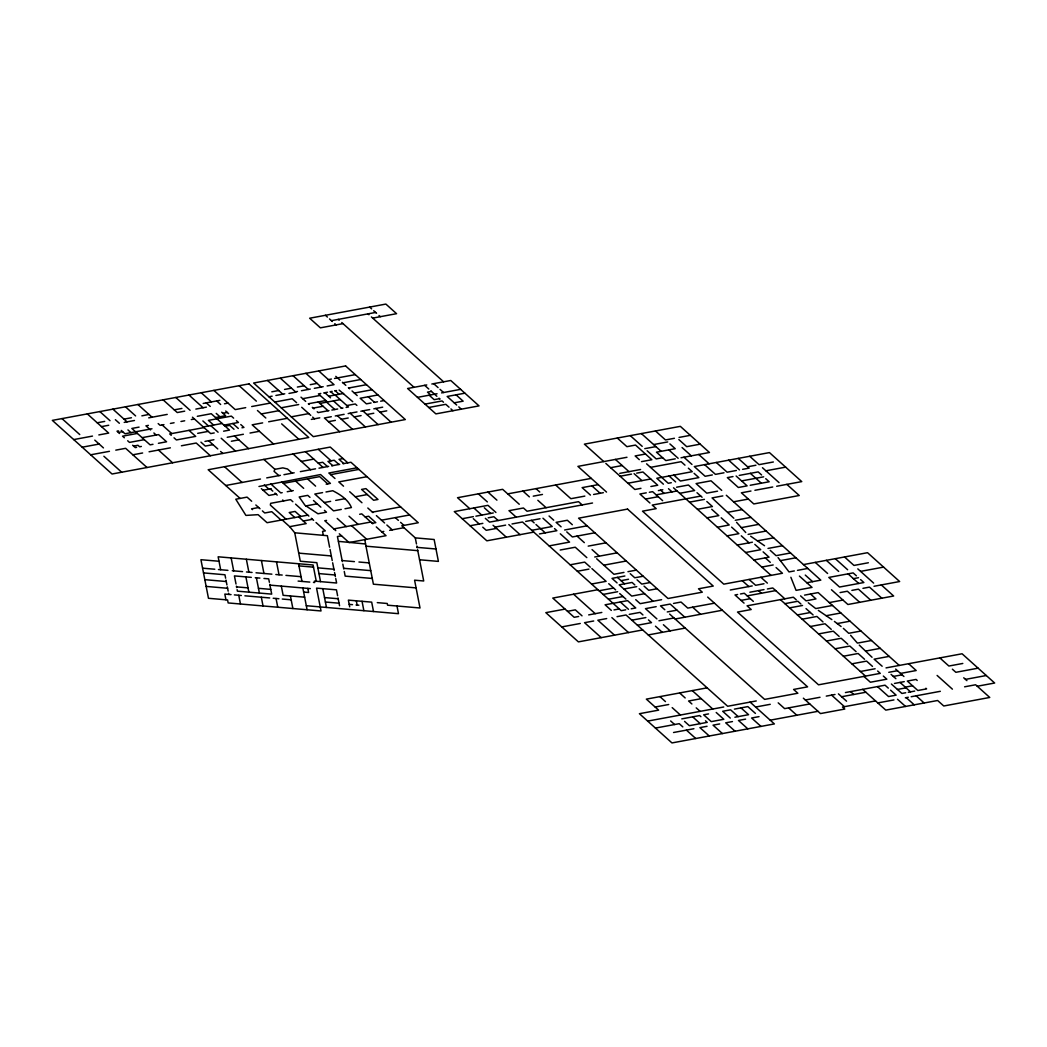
<?xml version="1.0" encoding="UTF-8"?>
<svg xmlns="http://www.w3.org/2000/svg" width="1047" height="1047" viewBox="0 0 1047 1047"><rect width="100%" height="100%" fill="white"/><g stroke="black" fill="none" stroke-linecap="round" stroke-linejoin="round"><path stroke-width="1.5" d="M292.152 473.165L287.519 468.991L282.834 467.865L274.89 469.318L274.052 471.294L278.882 475.626M141.869 415.842L148.962 414.429M717.444 527.243L729.196 524.979L721.2 517.794M741.341 527.636L758.695 524.364M322.555 492.613L314.833 494.053L333.548 510.857L341.27 509.431M355.326 496.788L367.314 494.55L373.648 500.27L377.98 499.458L365.913 488.622L361.581 489.433L367.34 494.577M331.402 320.657L375.611 312.451M414.036 387.311L342.997 323.628L320.382 327.842L309.663 318.223L385.872 304.075L396.564 313.681L372.706 318.105M328.405 379.616L331.415 379.053M334.517 378.477L355.286 374.63M97.227 422.792L104.7 421.404M203.17 403.448L219.844 400.347M124.017 419.127L131.425 417.753M174.26 409.848L181.903 408.435M271.827 391.8L278.698 390.518M284.548 389.432L291.432 388.162M297.361 387.05L304.232 385.78M310.239 384.668L317.11 383.385M101.48 426.613L108.731 425.265M124.213 422.386L134.474 420.488M148.726 417.845L167.219 414.403M184.704 411.157L177.257 412.544L163.083 399.823M195.841 409.089L206.403 407.139M224.477 403.776L228.024 403.121M342.971 382.809L360.731 379.511M268.922 396.761L272.128 396.172M275.911 395.465L284.758 393.816M295.516 391.827L297.492 391.46M301.444 390.727L310.292 389.078M314.322 388.332L323.17 386.696M327.161 385.95L334.032 384.668L318.733 370.926M288.998 393.423L295.869 392.141L280.57 378.399M348.743 387.992L366.502 384.694M118.586 430.919L117.028 431.207L119.58 433.497M139.068 427.111L131.843 428.445L150.087 444.844L152.98 444.308M148.399 425.383L145.939 425.841L150.519 429.951M197.307 416.3L211.258 413.709L229.502 430.095L223.613 431.194M274.785 402.022L292.244 398.776L296.589 402.676M320.775 393.476L318.445 393.908L327.462 402.009M323.693 392.939L327.475 392.232M330.093 391.748L332.135 391.369M334.752 390.884L336.506 390.557M339.123 390.073L352.734 401.682M73.722 439.583L92.489 436.089M98.837 434.924L108.692 433.092L87.32 413.892M245.705 407.649L235.235 409.599L213.863 390.4M251.712 406.537L270.388 403.069M118.416 432.437L122.63 431.665M222.919 413.277L227.304 412.466M302.688 398.685L320.146 395.439M163.947 424.637L160.139 425.344L158.162 423.564M170.412 423.433L174.077 422.752M180.961 421.483L184.691 420.789M191.3 419.559L194.415 418.983M151.972 428.76L124.973 433.759L121.243 430.422M328.732 396.211L343.586 393.45M215.538 417.557L225.602 415.685L221.702 412.191M137.379 433.419L122.564 436.18L124.344 437.777M354.37 393.044L372.13 389.746M281.198 407.793L298.67 404.548M325.813 400.53L308.355 403.776L309.101 404.456M82.203 447.2L99.151 444.046M261.292 413.945L278.868 410.686M319.898 403.422L340.275 399.64M142.104 437.659L158.568 434.597L166.565 441.782L158.411 443.3M426.77 384.943L407.61 388.502L435.879 413.892L479.016 405.883L450.76 380.493L431.848 384M203.301 426.967L222.134 423.472M377.928 394.955L360.168 398.253L366.398 403.854L371.057 402.99M203.982 427.582L169.706 433.942L171.224 435.303M313.171 408.108L323.065 406.262M144.316 439.648L129.488 442.397L127.682 440.761M223.979 425.134L238.428 422.451L236.426 420.672M225.17 426.208L229.659 425.37L233.991 429.257M197.7 433.34L208.235 431.39M346.858 405.542L355.299 403.972L356.896 405.411M133.61 446.087L137.955 445.289L139.631 446.781L141.358 446.454M291.275 416.837L308.747 413.604M90.67 454.804L109.451 451.322M115.785 450.145L125.64 448.312L147.012 467.512M262.653 422.883L252.183 424.82L273.555 444.02M268.66 421.771L287.349 418.303M328.941 410.594L318.17 412.597L317.228 411.746M331.86 410.058L337.684 408.984M341.178 408.33L342.919 408.003M346.125 407.414L348.455 406.982L335.145 395.02M431.429 391.408L427.503 392.128L430.605 394.928M373.962 402.441L377.457 401.799M380.663 401.197L384.157 400.556M136.62 447.344L135.272 447.593L132.655 445.237M214.216 432.935L210.683 433.589L192.439 417.203M241.975 427.778L243.938 427.412L240.758 424.558M417.478 397.363L437.044 393.737M441.585 392.887L460.628 389.353M311.339 419.402L319.78 417.832M331.284 416.719L324.413 417.989L339.712 431.744M335.276 415.973L344.123 414.337M348.154 413.591L357.001 411.942M360.849 411.222L369.709 409.586M373.831 408.814L382.678 407.178M132.851 454.791L142.628 452.985M149.08 451.781L170.373 447.828M181.406 445.773L196.221 443.025L210.382 455.746M204.976 441.402L213.915 439.74M227.212 437.28L243.375 434.269M250.024 433.039L259.394 431.299M464.894 393.188L447.174 396.473L456.675 405.019M439.531 398.671L434.139 399.666L429.165 395.19M328.496 421.666L335.367 420.384M341.335 419.284L348.219 418.002M354.213 416.889L361.084 415.607M366.908 414.533L373.792 413.251M379.891 412.125L386.762 410.843M424.99 404.116L442.056 400.949L443.496 402.231M212.999 444.648L205.304 446.074L200.932 442.148M231.374 441.245L238.847 439.858M428.747 407.479L445.813 404.312L449.019 407.191M454.228 402.82L463.127 401.171L456.034 394.824M301.366 461.413L313.773 459.11M318.223 463.114L322.712 462.277L327.528 466.596M343.05 458.56L339.032 459.306L343.796 463.572M225.72 485.494L260.467 479.042M266.736 477.877L280.387 475.351M283.959 474.684L294.168 472.786M300.345 471.634L315.54 468.82M318.982 468.179L328.653 466.386M331.598 465.836L339.712 464.331M343.023 463.716L350.928 462.25L418.263 522.741L401.826 525.79L415.279 537.87L434.139 539.506L438.405 561.401L419.559 559.765M258.975 486.489L320.552 474.553L330.394 483.387L326.167 484.172M357.066 467.773L328.85 473.008L334.988 478.518M283.371 483.361L319.636 476.621L327.724 483.884M330.669 474.644L358.885 469.396M263.137 490.245L271.199 488.74M367 476.686L338.783 481.921L343.534 486.188M282.18 492.653L280.792 492.915L270.676 483.819M287.244 491.71L293.278 490.585M276.107 494.092L268.909 495.427L261.344 488.635M258.648 507.52L251.607 508.829L252.51 509.627M305.75 505.95L317.176 503.829M324.269 502.521L330.656 501.343M335.721 500.401L344.987 498.673M674.412 438.287L665.486 439.949L655.474 430.958M679.084 437.424L690.339 435.33M653.616 444.556L667.698 441.939M644.782 448.653L655.893 446.598M307.805 515.137L267.064 522.702L258.112 514.666L245.914 515.412L235.784 499.223L247.066 497.129L251.673 501.251M345 508.737L351.426 507.546C348.01 499.406 340.275 494.629 332.789 490.729L326.01 491.972M626.97 457.277L577.918 466.386L606.527 492.077M645.489 454.032L635.163 455.942L639.311 459.672M700.168 444.164L686.727 446.663L678.836 439.57M303.29 521.013L312.451 519.312M282.14 519.901L289.679 526.667L306.169 523.605L298.644 516.838M641.51 461.635L651.836 459.725L635.516 445.067L626.917 446.663L617.324 438.052M662.633 457.722L656.194 458.913L647.111 450.747M326.533 520.411L324.779 520.739L335.786 530.633M359.658 514.273L361.765 513.881L372.811 523.801M610.61 467.695L622.193 465.549M372.418 512.14L400.621 506.892M675.263 458.835L665.827 460.588L656.469 452.186L675.223 448.692L669.91 443.928M681.034 457.761L709.447 452.487L680.341 426.351L584.409 444.15L603.805 461.583M365.128 516.891L368.675 516.236L375.794 522.662L372.248 523.291M507.703 493.883L591.267 478.374M650.54 467.368L681.113 461.688L684.987 465.156M619.745 473.375L640.581 469.501M333.849 528.892L370.834 522.021M381.488 520.189L409.613 514.967M620.125 476.241L631.498 474.121M636.707 473.152L642.963 471.988L657.712 485.245L650.881 486.502M533.25 496.16L542.464 494.446M598.243 484.643L582.132 487.627L590.416 495.074M341.531 535.789L337.435 536.548L342.343 561.611M627.899 483.23L650.75 478.976M381.723 531.811L383.817 531.418M389.628 530.345L403.933 527.688M462.224 518.71L473.336 516.642M475.901 516.171L493.255 512.951M584.841 496.108L570.877 498.699L555.604 484.983M593.597 494.485L603.347 492.679M747.597 466.779L755.921 465.234M773.353 461.989L759.036 464.646L749.704 456.27M712.326 474.945L705.141 476.28L694.305 466.556L769.453 452.592L801.753 481.607L776.678 486.266M724.001 472.786L715.441 474.37L704.605 464.632M736.368 470.483L727.128 472.197L716.292 462.473M742.598 469.331L749.102 468.127L738.266 458.39M640.947 488.347L634.862 489.486L605.833 463.402M671.284 482.719L668.261 483.282L646.601 463.834M488.19 517.82L493.909 516.747L498.123 520.542M733.005 476.568L727.364 477.615L738.344 487.483L747.1 485.86L736.12 475.992M739.234 475.417L758.172 471.896L761.588 474.972M646.261 492.836L639.913 494.014L649.938 503.018M649.336 492.273L652.608 491.658L662.633 500.662M658.367 490.598L662.816 489.76M676.584 487.208L688.442 485.01L694.593 490.546L679.673 493.32M765.894 470.797L785.643 467.132M470.064 525.751L482.837 523.369M592.523 503.005L489.564 522.126L485.35 518.344M656.155 494.838L677.056 490.964M741.603 480.926L763.669 476.83M645.528 499.053L658.223 496.697M495.1 527.099L505.609 525.149M512.022 523.958L522.532 522.008L621.224 610.663L625.74 609.825M525.699 521.419L540.016 518.762M496.553 528.395L486.24 530.306L482.759 527.178M717.535 491.174L706.764 493.163L696.098 483.583L711.044 480.809L721.71 490.389M750.215 485.271L769.152 481.764L765.737 478.688M700.757 496.082L652.242 505.086L656.181 508.633L642.518 511.172L723.765 584.147L782.436 573.259L776.089 567.553M531.771 530.306L552.201 526.51L542.961 518.213M689.502 502.141L704.422 499.367M722.823 495.912L712.065 497.914L733.829 518.239M750.961 491.03L741.407 492.81L753.801 503.947L799.227 495.506L786.834 484.368M754.913 490.297L772.712 486.999M533.774 532.112L486.842 540.815L454.306 511.59L487.981 505.335L495.912 512.454M539.441 533.931L556.86 530.698L554.53 528.604M564.634 529.991L587.079 525.816M733.581 501.801L748.356 499.066M697.485 509.313L712.405 506.539L706.83 501.526M594.84 532.779L572.382 536.954L566.767 531.902M728.031 512.245L742.258 509.601M549.125 545.893L569.555 542.097L560.302 533.8M706.961 517.82L718.792 515.621L711.724 509.274M560.21 550.015L575.261 547.228L586.83 557.619M588.192 546.115L606.004 542.817M735.256 520.28L750.908 517.375M594.722 557.004L617.167 552.842M570.17 564.804L584.684 562.108L590.272 567.121M727.037 535.855L738.868 533.656L731.604 527.138M748.121 534.376L766.116 531.038M603.818 565.184L626.263 561.009M577.368 571.256L588.911 569.123M757.4 540.828L773.668 537.818M737.245 545.029L752.387 542.215M623.96 572.421L613.948 574.28L596.672 558.771M627.964 571.675L636.393 570.118M745.569 552.502L760.711 549.688L754.808 544.388M768.014 548.445L782.502 545.749M624.876 575.994L612.024 578.376L617.076 582.917M591.581 584.03L606.095 581.334L591.882 568.56M643.198 576.23L634.77 577.787L630.242 573.717M621.041 580.653L628.514 579.266M790.55 552.973L776.063 555.669L770.212 550.329M753.892 559.975L769.035 557.174L763.119 551.861M597.889 589.697L552.777 598.073L574.175 617.298L578.651 616.474M599.08 590.77L613.594 588.074M650.2 582.525L641.772 584.082L637.047 579.829M623.868 589.016L636.733 586.634M780.381 560.642L795.877 557.776M603.151 594.421L617.665 591.725M761.784 567.068L773.183 564.948M657.123 588.741L648.695 590.299L644.049 586.124M608.503 599.224L623.017 596.528M644.586 593.688L631.734 596.083L619.209 584.828L632.061 582.446L634.848 584.946M726.304 495.27L803.468 564.582L867.544 552.698L899.635 581.53L874.023 586.281M565.04 609.092L545.84 612.652L578.402 641.876L642.688 629.941M567.513 611.317L575.34 609.851L582.014 615.845M794.307 570.942L789.019 571.924L778.052 557.606M797.487 570.353L807.761 568.442M661.599 599.682L640.175 603.661L635.725 599.669M614 609.917L619.301 608.935M868.356 562.763L853.972 565.432L844.536 556.965M588.676 614.89L601.816 612.443M730.283 590.011L752.217 585.927M763.983 583.742L755.607 585.299L749.089 579.449M631.223 608.804L635.738 607.967L627.585 600.638L605.101 604.8L611.343 610.414M656.181 606.658L645.489 608.647L656.901 618.895M673.509 603.452L681.034 602.051L687.761 608.098L714.46 603.177M561.742 626.917L580.274 623.475M593.701 620.989L584.553 622.677L601.214 637.636M606.684 618.568L597.863 620.217L614.524 635.176M617.049 616.657L626.041 614.982L727.652 706.267L756.248 700.953M629.247 614.38L640.07 612.377L642.937 614.942M860.595 571.374L883.589 567.108M737.598 594.5L735.007 594.984L744.051 603.111M740.491 593.963L744.299 593.256L753.343 601.384M749.874 592.222L764.009 589.605M767.399 588.977L772.778 587.969L784.831 598.805M806.831 582.734L820.796 580.143L803.468 564.582M747.205 595.874L775.683 590.587M667.266 611.945L676.951 610.152M853.41 578.651L858.501 577.708M631.825 620.177L645.855 617.573M741.04 600.402L750.333 598.675M658.969 620.753L673.98 617.966M637.466 625.242L651.496 622.638L648.433 619.876M675.132 618.999L722.299 610.244L807.577 686.858L793.6 689.449L797.84 693.232L764.624 699.396L669.635 614.066M804.554 595.128L818.165 592.589L899.268 665.434M840.087 592.576L847.363 591.228L859.692 602.313M851.878 590.39L858.435 589.173L870.764 600.245M862.95 588.335L869.494 587.118L881.836 598.203M784.87 603.661L797.84 601.253L800.916 604.014M789.569 607.875L802.539 605.467M648.25 634.94L685.222 628.069M829.303 602.588L842.953 600.049M832.496 605.454L815.731 608.569L808.271 602.745M797.408 614.916L810.378 612.508M802.172 619.196L816.909 616.461L823.007 621.944M826.162 615.715L840.872 612.979M810.326 626.512L825.049 623.776L831.253 629.352M837.22 623.567L850.007 621.198M818.571 633.919L833.294 631.184L839.144 636.432M860.961 631.027L848.711 633.304L843.372 628.396M826.449 641.013L841.186 638.277L847.795 644.206M871.497 640.502L857.414 643.107L850.609 635.293M835.113 648.787L849.837 646.051L856.08 651.653M865.555 651.09L880.252 648.355M843.398 656.233L858.134 653.498L864.547 659.27M707.144 687.84L646.352 699.134L658.602 710.141L639.429 713.701L671.965 742.925L774.374 723.922L750.084 702.092M889.178 656.377L874.14 659.178L882.15 666.232M851.865 663.837L866.589 661.102L872.478 666.389M655.147 707.026L668.706 704.513M701.228 698.663L688.586 701.006L691.884 703.964M860.398 671.493L875.122 668.758M886.037 667.894L962.088 653.773L994.65 683.024L977.27 686.243M888.785 672.318L897.475 670.708M900.512 673.43L916.177 670.525L908.6 663.706M647.674 721.108L723.739 706.987M893.353 676.427L902.043 674.818M962.795 663.458L948.883 666.036L939.826 657.909M681.78 718.883L699.645 715.559L700.914 716.698M708.544 713.91L703.676 714.813L711.253 721.619L723.791 719.289L716.213 712.484M734.431 709.107L747.846 706.607L755.424 713.413M755.594 707.039L770.239 704.317M805.365 699.998L820.01 697.276M826.266 696.111L834.996 694.488M845.439 692.551L885.055 685.196L888.314 688.128M894.478 683.455L904.242 681.636M655.435 728.084L679.228 723.673L682.814 726.893M978.12 668.169L955.859 672.305L952.377 669.177M841.618 696.739L865.882 692.237M734.889 717.234L748.579 714.682L741.001 707.89M809.789 703.95L784.635 708.623L778.196 702.838M905.275 687.133L912.578 685.785M897.423 689.449L906.074 687.853M673.548 732.507L693.912 728.725M707.039 726.291L699.919 727.613L709.277 736.002M719.695 723.935L713.059 725.165L722.404 733.567M732.455 721.566L725.715 722.823L735.059 731.212M745.595 719.132L738.475 720.454L747.82 728.843M759.01 716.632L751.615 718.006L760.96 726.409M965.491 679.385L986.3 675.524M905.72 692.748L901.886 693.454L891.39 684.018M908.299 692.276L914.738 691.072M770.212 720.179L817.969 711.306M875.541 700.914L842.508 707.039L844.759 709.055L820.482 713.57L803.35 698.179M877.779 702.93L893.942 699.919M905.341 697.812L908.273 697.263M911.191 696.726L940.337 691.308M964.601 686.806L975.621 684.764L989.742 697.459L943.753 705.992L937.628 700.495L885.788 710.115L862.676 689.358M289.679 526.667L294.744 532.792L327.371 535.698L329.609 547.201M417.138 547.372L435.984 548.994M416.091 587.89L373.399 584.2L365.547 543.982L338.456 541.364M365.979 546.181L417.779 550.657M298.722 553.13L331.323 555.944M342.133 560.564L354.423 561.624M358.951 562.017L369.251 562.906M343.638 568.299L370.756 570.641M298.971 565.89L313.511 567.147M317.856 567.854L333.914 569.241M219.019 561.257L200.932 559.7L208.471 598.295L227.579 599.944L228.154 602.941L321.023 610.964L316.56 588.126L336.453 589.841L337.605 595.756M318.969 573.599L335.04 574.986M372.287 578.468L345.17 576.125L344.267 571.453M202.595 568.168L214.792 569.228M218.457 569.542L227.932 570.366M232.264 570.733L242.564 571.623M246.477 571.963L252.065 572.447M256.031 572.788L271.88 574.162M275.845 574.502L282.193 575.052M285.949 575.379L301.078 576.688M203.524 572.905L224.948 574.764L225.629 578.193M298.107 581.085L309.794 582.093M313.459 582.42L314.702 582.525L314.414 581.098L336.611 583.022L335.747 578.585M251.306 577.355L234.423 575.902L236.007 584.004M255.272 577.708L259.892 578.101M263.975 578.454L268.713 578.86L269.38 582.289M204.832 579.672L226.27 581.53M269.93 585.116L310.357 588.61M303.643 592.065L308.616 592.497L307.818 588.388M258.452 588.322L270.767 589.382M236.57 586.883L248.034 587.877M206.154 586.412L227.592 588.27M324.531 597.562L338.194 598.74M377.273 602.627L387.246 603.491L387.573 605.192L420.017 607.993L414.586 580.195L423.708 580.993L417.609 549.78M304.651 597.183L283.122 595.324L281.329 586.111M325.408 602.025L339.058 603.203M349.201 604.368L352.525 604.656M356.045 604.957L358.885 605.205M231.034 594.604L224.83 594.081L225.956 599.8M234.371 594.892L241.32 595.494M244.906 595.808L269.681 597.942M273.202 598.256L278.908 598.74M282.271 599.041L291.171 599.8M306.313 605.716L398.488 613.686L396.996 606.004M818.348 610.401L831.868 619.602M750.673 536.208L764.519 545.723M834.42 621.434L841.094 626.525M762.465 467.721L779.033 482.615M881.299 584.933L893.641 596.005L847.9 604.499L831.462 589.736M857.82 568.887L873.63 583.1M750.359 473.349L761.339 483.217M728.647 460.17L739.483 469.907M856.407 575.824L853.148 572.905L828.831 577.421L839.537 587.04L863.854 582.525L860.595 579.593M835.297 558.679L847.638 569.751M848.057 573.848L858.762 583.467M963.724 677.789L966.904 680.642M826.345 560.341L838.673 571.413M698.729 454.477L709.107 463.795M815.273 562.396L827.601 573.481M937.104 675.433L952.404 689.162M682.055 447.527L691.334 455.851M683.927 457.225L691.962 464.449M668.797 449.896L678.155 458.298M688.35 468.179L692.25 471.687L656.809 478.27L663.392 484.185M694.069 473.323L698.833 477.602L680.406 481.031L673.823 475.102M805.274 575.078L812.616 581.661M917.211 680.471L916.073 679.438L907.33 681.06L917.826 690.497L926.582 688.874L925.875 688.245M641.392 433.576L661.141 451.309M799.424 576.086L812.027 587.406L796.073 590.364L790.865 577.29M895.656 669.072L903.927 676.506M810.496 594.015L815.953 598.923L806.059 600.847L800.589 595.861M697.001 492.705L702.079 497.26M630.294 435.644L642.204 446.336M741.276 535.828L749.076 542.83M765.292 557.868L770.278 562.344M916.138 695.81L924.148 702.995M891.076 674.373L895.866 678.678M900.027 682.422L910.524 691.858M669.033 475.992L675.629 481.921M877.648 671.022L880.252 673.365L818.532 684.817L737.52 612.063L751.196 609.524L747.074 605.82L793.364 597.222L796.23 599.8M883.328 676.048L886.822 679.189L870.384 682.238L863.88 676.401M673.509 487.784L771.037 575.379M906.244 697.642L914.24 704.827M806.02 608.595L813.1 614.955M668.496 488.713L672.03 491.894M890.578 690.169L896.114 695.143L888.55 696.543L877.478 686.61M897.528 699.265L905.537 706.45M760.855 577.263L767.372 583.127M660.605 490.179L664.138 493.359M780.395 599.63L865.516 676.1M634.102 473.637L641.89 480.625M615.387 459.424L628.998 471.66M758.538 590.613L761.444 593.23M742.31 580.705L748.827 586.569M850.544 691.609L853.75 694.488M838.411 693.86L846.552 701.176M831.58 695.129L844.445 706.686M591.869 485.821L600.153 493.268M369.643 307.085L371.62 308.865M373.7 310.737L376.554 313.289M379.027 315.513L380.336 316.691M582.184 504.929L578.559 501.683L527.06 511.237L523.448 507.991L508.986 510.674L516.223 517.179M367.981 313.864L368.924 314.715M371.397 316.927L443.627 381.815M692.63 607.195L700.522 614.288M433.694 383.66L438.078 387.599M440.015 389.34L443.562 392.52M458.769 406.89L461.295 409.168M788.627 707.89L796.806 715.245M684.817 617.207L670.185 604.067L660.5 605.86L664.806 609.734M424.676 385.335L428.799 389.039M430.867 390.897L436.874 396.29M439.007 398.213L440.015 399.103M450.917 408.906L452.932 410.725M535.999 488.635L539.768 492.025M572.329 524.73L567.356 520.267L556.127 522.348L561.1 526.811M639.154 588.807L653.027 601.279M338.273 319.374L339.215 320.225M341.78 322.528L342.997 323.628M537.844 500.283L546.115 507.703M577.028 536.09L584.331 542.647M592.052 549.583L599.355 556.153M522.911 491.056L529.376 496.88M549.06 516.001L553.706 520.176M617.39 577.381L624.575 583.833M325.434 315.291L327.423 317.071M329.504 318.942L332.357 321.494M334.791 323.693L336.139 324.897M663.392 624.719L670.224 630.857M608.739 583.702L615.636 589.893M619.693 593.544L625.91 599.133M655.461 626.198L662.293 632.323M519.26 504.261L502.639 489.329L457.539 497.705L469.802 508.711M531.366 520.359L534.166 522.872M535.985 524.508L545.265 532.844M620.321 601.986L628.488 609.315M738.187 716.619L730.61 709.814L722.705 711.279L730.269 718.085M487.902 492.064L496.919 500.165M478.361 493.844L487.365 501.932M368.243 396.748L374.473 402.349M508.816 524.547L520.058 534.651M611.867 617.612L628.527 632.571M692.263 690.601L712.758 709.028M375.808 408.448L391.107 422.203M484.29 507.782L490.598 513.436M335.799 376.357L340.144 380.257M342.408 382.299L345.811 385.348M348.389 387.678L349.606 388.764M352.041 390.95L357.197 395.596M573.586 594.212L595.246 613.673M473.807 507.965L481.725 515.085M493.058 525.267L506.342 537.203M679.621 692.957L685.17 697.943M696.216 707.851L700.129 711.371M362.825 410.856L378.137 424.611M705.495 720.82L707.222 722.365L689.358 725.689L684.568 721.383M335.262 390.793L339.149 394.274M473.309 518.684L479.264 524.037M330.695 391.643L334.582 395.125M692.669 716.855L700.247 723.66M305.894 373.308L321.193 387.063M350.13 413.225L365.429 426.967M324.858 392.73L330.525 397.821M333.443 400.909L341.61 408.251M659.911 696.608L665.46 701.595M672.174 707.615L680.419 715.036M326.599 402.179L334.765 409.521M293.016 375.703L308.315 389.445M337.252 415.607L352.551 429.362M686.4 730.112L695.758 738.515M318.249 401.943L328.077 410.764M670.643 720.951L674.621 724.524M300.986 397.153L305.698 401.394M312.32 407.335L314.021 408.867M301.693 407.27L310.763 415.41M312.647 417.112L314.545 418.8M267.482 380.441L282.782 394.182M347.813 462.826L330.263 447.069L208.183 469.737L240.116 498.424M338.914 464.475L334.189 460.248L327.986 461.4L332.71 465.627M395.321 517.624L398.397 520.385M400.582 522.348L403.972 525.398M318.262 449.294L331.088 460.824M239.161 385.702L256.371 401.158M281.656 423.865L298.866 439.321M305.488 451.676L323.026 467.433M349.672 491.71L361.948 502.743M367.811 508.004L372.928 512.598M376.383 515.608L384.589 522.963M386.867 525.005L392.245 529.847M257.457 410.503L265.807 418.002M376.279 526.916L386.042 535.684L349.057 542.555L339.293 533.787M293.081 453.979L310.619 469.737M307.517 478.872L315.592 486.135M349.031 516.236L358.1 524.39M216.69 400.936L220.642 404.495M225.707 411.026L228.586 413.617M233.612 418.133L231.361 416.117L208.405 420.384L213.601 425.056M351.478 525.62L366.686 539.284M201.233 392.743L211.363 401.852M232.787 423.498L238.31 428.459M295.594 481.083L303.682 488.347M337.199 518.435L346.269 526.589M206.285 402.873L210.238 406.419M309.977 497.364L307.753 495.362L299.18 496.959L305.004 505.295L317.948 513.763L326.468 512.179L324.439 510.36M313.485 500.518L320.853 507.141M216.219 413.408L219.922 416.745M263.844 459.397L274.89 469.318M188.944 395.02L203.105 407.741M234.476 435.932L248.636 448.653M281.617 481.79L291.733 490.873M210.722 425.592L218.09 432.215M292.872 501.722L290.543 499.641L270.663 503.332L270.335 505.086L286.027 519.181M295.568 504.157L308.878 516.106M311.299 518.278L313.603 520.346M316.037 522.532L325.316 530.868L322.555 531.379L323.314 535.253M202.882 420.959L208.497 425.998M175.791 397.467L190.109 410.319M221.179 438.235L235.496 451.087M270.322 488.91L272.809 491.135M274.981 493.085L277.219 495.1M282.664 499.982L283.698 500.911M300.711 516.459L295.123 511.433L289.221 512.52L294.809 517.558M264.302 485.01L268.935 489.158M208.628 440.722L217.776 448.941M220.603 451.479L222.789 453.443M188.984 430.356L195.684 436.377L176.406 439.949L174.038 437.829M224.529 466.7L242.079 482.458M281.12 520.097L271.762 511.682L264.721 512.978L262.391 510.884M255.834 504.994L260.009 508.75M162.167 424.964L171.734 433.563M137.903 404.495L152.064 417.216M125.47 406.812L135.613 415.921M153.883 432.974L156.186 435.042M112.893 409.141L127.067 421.862M158.437 450.04L172.598 462.761M115.366 419.69L119.371 423.276M99.845 411.563L110 420.685M94.793 440.133L103.444 447.907M61.969 418.591L79.742 434.557M103.889 456.256L121.674 472.223M707.693 597.078L722.299 610.244M127.943 429.924L130.98 432.647M859.286 645.122L872.033 657.267M745.739 532.517L736.564 522.335M415.279 537.87L416.47 543.943M416.876 546.01L417.216 547.751M373.517 611.527L371.685 602.143L348.376 600.127L349.698 606.867M362.04 601.305L363.872 610.689M356.307 600.821L357.132 605.061M342.827 564.124L343.782 568.979M330.054 549.453L332.226 560.564M332.658 562.789L334.163 570.523M334.569 572.604L335.367 576.635M338.037 597.955L339.555 605.742M322.79 588.663L326.468 607.456M320.539 581.635L316.835 562.671L300.306 561.231L294.744 532.792M316.259 581.268L313.092 565L218.142 556.795L220.668 569.738M298.552 563.744L301.994 581.425M302.845 587.969L307.098 609.76M290.425 595.952L292.872 608.529M276.5 561.846L279.026 574.777M276.055 598.504L277.756 607.221M269.773 584.291L271.697 594.12L237.407 591.162L237.106 589.657M261.423 560.538L263.949 573.468M261.331 597.222L263.033 605.951M256.397 577.8L259.381 593.06M246.359 559.242L248.885 572.172M245.901 576.897L248.872 592.157M238.755 595.272L240.457 604.001M231.151 557.92L233.677 570.864M236.426 586.15L236.714 587.603M225.995 580.103L226.937 584.933M227.317 586.83L228.154 591.136M228.56 593.256L228.796 594.421M364.827 539.624L365.547 543.982M249.016 383.869L52.35 420.384L112.042 474.003L308.721 437.489L249.016 383.869M345.615 365.94L253.623 383.019L313.315 436.638L405.32 419.559L345.615 365.94M627.546 509.091L578.585 518.186L667.999 598.504L702.275 592.183L698.519 588.794L713.229 586.058L627.546 509.091"/></g></svg>
